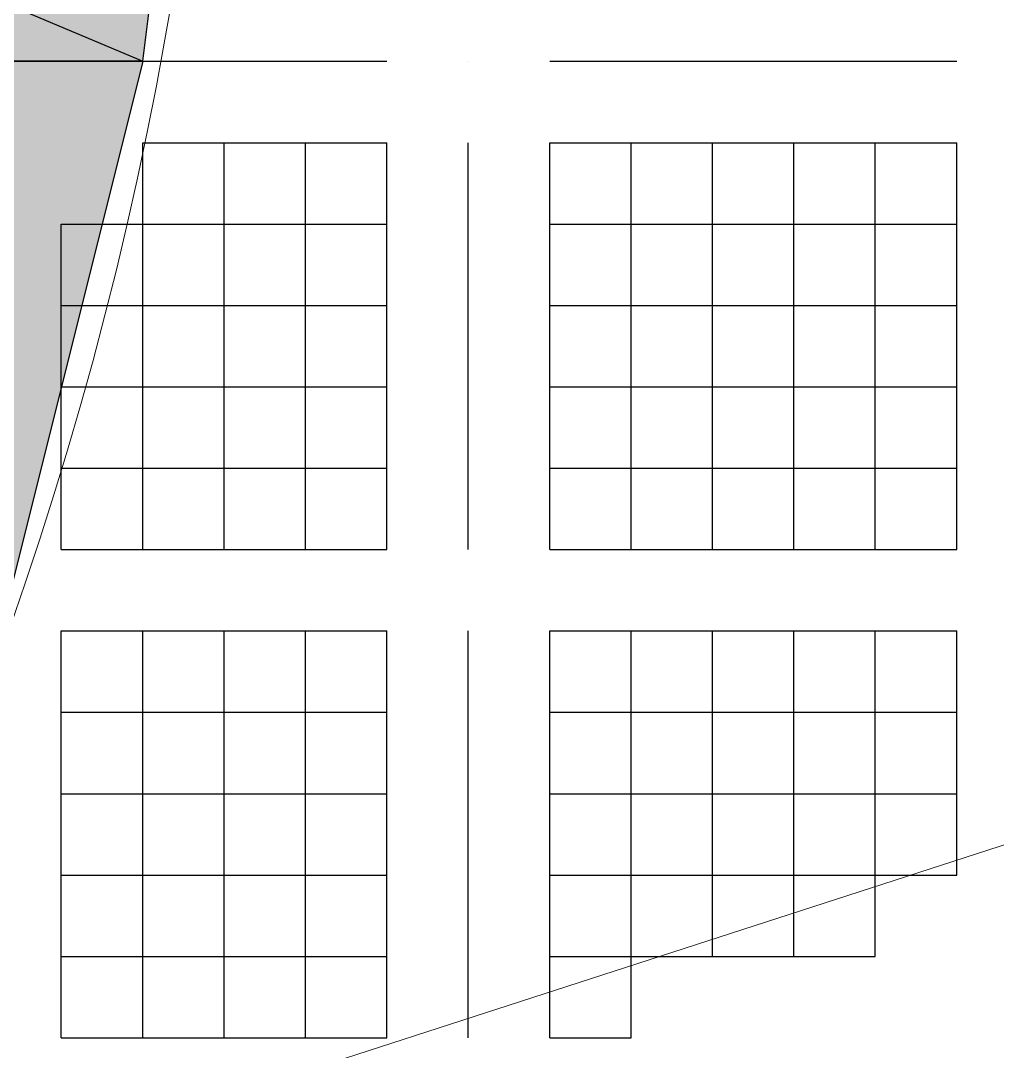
# Model space of a CAD drawing. Header units: millimetres. Extents: x 6 to 745025, y -1528 to 119936.
# Drawn here: x 182.873 to 183.381, y 109.015 to 109.552 of the extents above; entities that cross this region are included whole.
import ezdxf

# ---------------------------------------------------------------- set-up
doc = ezdxf.new("R2010")
doc.units = ezdxf.units.MM
doc.header["$MEASUREMENT"] = 0
doc.layers.get('0').update_dxf_attribs({"linetype": 'CONTINUOUS'})

msp = doc.modelspace()

# ---------------------------------------------------------------- hatches: boundary and pattern name
at = {"true_color": 0x000003}
h = msp.add_hatch(color=0, dxfattribs=at)
h.paths.add_polyline_path([(182.97877, 109.86911), (182.13211, 109.86911), (182.93644, 109.53044)])
h.paths.add_polyline_path([(182.13211, 109.86911), (182.93644, 109.53044), (182.30144, 109.53044)])
msp.add_hatch(color=0, dxfattribs=at).paths.add_polyline_path([(182.30144, 109.53044), (182.93644, 109.53044), (182.85177, 109.19178)])

# ---------------------------------------------------------------- linework, layer by layer
at = {"color": 0, "linetype": 'Continuous', "lineweight": 25, "true_color": 0x000005}
for p, q in [((182.93644, 109.53044), (182.93644, 109.53044)), ((182.93644, 109.53044), (182.93644, 109.53044)), ((182.93644, 109.53044), (182.93644, 109.53044)), ((182.93644, 109.53044), (182.93644, 109.53044)), ((182.93644, 109.53044), (182.93644, 109.53044)), ((182.97877, 109.53044), (182.97877, 109.53044)), ((182.97877, 109.53044), (182.97877, 109.53044)), ((182.97877, 109.53044), (182.97877, 109.53044)), ((182.97877, 109.53044), (182.97877, 109.53044)), ((182.97877, 109.53044), (182.97877, 109.53044)), ((182.97877, 109.53044), (182.97877, 109.53044)), ((182.97877, 109.53044), (182.97877, 109.53044)), ((183.02111, 109.53044), (183.02111, 109.53044)), ((183.02111, 109.53044), (183.02111, 109.53044)), ((183.02111, 109.53044), (183.02111, 109.53044)), ((183.02111, 109.53044), (183.02111, 109.53044)), ((183.02111, 109.53044), (183.02111, 109.53044)), ((183.02111, 109.53044), (183.02111, 109.53044)), ((183.02111, 109.53044), (183.02111, 109.53044)), ((183.06344, 109.53044), (183.06344, 109.53044)), ((183.06344, 109.53044), (183.06344, 109.53044)), ((183.06344, 109.53044), (183.06344, 109.53044)), ((183.06344, 109.53044), (183.06344, 109.53044)), ((183.06344, 109.53044), (183.06344, 109.53044)), ((183.06344, 109.53044), (183.06344, 109.53044)), ((183.06344, 109.53044), (183.06344, 109.53044)), ((183.10577, 109.53044), (183.10577, 109.53044)), ((183.10577, 109.53044), (183.10577, 109.53044)), ((183.10577, 109.53044), (183.10577, 109.53044)), ((183.10577, 109.53044), (183.10577, 109.53044)), ((183.10577, 109.53044), (183.10577, 109.53044)), ((183.10577, 109.53044), (183.10577, 109.53044)), ((183.10577, 109.53044), (183.10577, 109.53044)), ((183.10577, 109.53044), (183.10577, 109.53044)), ((183.10577, 109.53044), (183.10577, 109.53044)), ((183.10577, 109.53044), (183.10577, 109.53044)), ((183.10577, 109.53044), (183.10577, 109.53044)), ((183.10577, 109.53044), (183.10577, 109.53044)), ((183.10577, 109.53044), (183.10577, 109.53044)), ((183.10577, 109.53044), (183.10577, 109.53044)), ((183.14811, 109.53044), (183.14811, 109.53044)), ((183.14811, 109.53044), (183.14811, 109.53044)), ((183.14811, 109.53044), (183.14811, 109.53044)), ((183.14811, 109.53044), (183.14811, 109.53044)), ((183.14811, 109.53044), (183.14811, 109.53044)), ((183.14811, 109.53044), (183.14811, 109.53044)), ((183.14811, 109.53044), (183.14811, 109.53044)), ((183.14811, 109.53044), (183.14811, 109.53044)), ((183.19044, 109.53044), (183.19044, 109.53044)), ((183.19044, 109.53044), (183.19044, 109.53044)), ((183.19044, 109.53044), (183.19044, 109.53044)), ((183.19044, 109.53044), (183.19044, 109.53044)), ((183.19044, 109.53044), (183.19044, 109.53044)), ((183.19044, 109.53044), (183.19044, 109.53044)), ((183.19044, 109.53044), (183.19044, 109.53044)), ((183.23277, 109.53044), (183.23277, 109.53044)), ((183.23277, 109.53044), (183.23277, 109.53044)), ((183.23277, 109.53044), (183.23277, 109.53044)), ((183.23277, 109.53044), (183.23277, 109.53044)), ((183.23277, 109.53044), (183.23277, 109.53044)), ((183.23277, 109.53044), (183.23277, 109.53044)), ((183.23277, 109.53044), (183.23277, 109.53044)), ((183.27511, 109.53044), (183.27511, 109.53044)), ((183.27511, 109.53044), (183.27511, 109.53044)), ((183.27511, 109.53044), (183.27511, 109.53044)), ((183.27511, 109.53044), (183.27511, 109.53044)), ((183.27511, 109.53044), (183.27511, 109.53044)), ((183.27511, 109.53044), (183.27511, 109.53044)), ((183.27511, 109.53044), (183.27511, 109.53044)), ((183.31744, 109.53044), (183.31744, 109.53044)), ((183.31744, 109.53044), (183.31744, 109.53044)), ((183.31744, 109.53044), (183.31744, 109.53044)), ((183.31744, 109.53044), (183.31744, 109.53044)), ((183.31744, 109.53044), (183.31744, 109.53044)), ((183.31744, 109.53044), (183.31744, 109.53044)), ((183.31744, 109.53044), (183.31744, 109.53044)), ((183.35977, 109.53044), (183.35977, 109.53044)), ((183.35977, 109.53044), (183.35977, 109.53044)), ((183.35977, 109.53044), (183.35977, 109.53044)), ((183.35977, 109.53044), (183.35977, 109.53044)), ((183.35977, 109.53044), (183.35977, 109.53044)), ((183.35977, 109.53044), (183.35977, 109.53044)), ((183.35977, 109.53044), (183.35977, 109.53044)), ((183.10577, 109.48811), (183.10577, 109.48811)), ((183.10577, 109.48811), (183.10577, 109.48811)), ((183.10577, 109.48811), (183.10577, 109.48811)), ((183.10577, 109.48811), (183.10577, 109.48811)), ((183.10577, 109.48811), (183.10577, 109.48811)), ((183.10577, 109.48811), (183.10577, 109.48811)), ((183.10577, 109.48811), (183.10577, 109.48811)), ((183.10577, 109.44578), (183.10577, 109.44578)), ((183.10577, 109.44578), (183.10577, 109.44578)), ((183.10577, 109.44578), (183.10577, 109.44578)), ((183.10577, 109.44578), (183.10577, 109.44578)), ((183.10577, 109.44578), (183.10577, 109.44578)), ((183.10577, 109.44578), (183.10577, 109.44578)), ((183.10577, 109.44578), (183.10577, 109.44578)), ((183.10577, 109.40344), (183.10577, 109.40344)), ((183.10577, 109.40344), (183.10577, 109.40344)), ((183.10577, 109.40344), (183.10577, 109.40344)), ((183.10577, 109.40344), (183.10577, 109.40344)), ((183.10577, 109.40344), (183.10577, 109.40344)), ((183.10577, 109.40344), (183.10577, 109.40344)), ((183.10577, 109.40344), (183.10577, 109.40344)), ((183.10577, 109.36111), (183.10577, 109.36111)), ((183.10577, 109.36111), (183.10577, 109.36111)), ((183.10577, 109.36111), (183.10577, 109.36111)), ((183.10577, 109.36111), (183.10577, 109.36111)), ((183.10577, 109.36111), (183.10577, 109.36111)), ((183.10577, 109.36111), (183.10577, 109.36111)), ((183.10577, 109.36111), (183.10577, 109.36111)), ((182.89411, 109.27644), (182.89411, 109.31878)), ((182.89411, 109.27644), (182.89411, 109.31878)), ((183.10577, 109.31878), (183.10577, 109.31878)), ((183.10577, 109.31878), (183.10577, 109.31878)), ((183.10577, 109.31878), (183.10577, 109.31878)), ((183.10577, 109.31878), (183.10577, 109.31878)), ((183.10577, 109.31878), (183.10577, 109.31878)), ((183.10577, 109.31878), (183.10577, 109.31878)), ((183.10577, 109.31878), (183.10577, 109.31878)), ((182.89411, 109.27644), (182.89411, 109.27644)), ((183.10577, 109.27644), (183.10577, 109.27644)), ((183.10577, 109.27644), (183.10577, 109.27644)), ((183.10577, 109.27644), (183.10577, 109.27644)), ((183.10577, 109.27644), (183.10577, 109.27644)), ((183.10577, 109.27644), (183.10577, 109.27644)), ((183.10577, 109.27644), (183.10577, 109.27644)), ((183.10577, 109.27644), (183.10577, 109.27644)), ((183.10577, 109.27644), (183.10577, 109.27644)), ((183.10577, 109.23411), (183.10577, 109.23411)), ((183.10577, 109.23411), (183.10577, 109.23411)), ((183.10577, 109.23411), (183.10577, 109.23411)), ((183.10577, 109.23411), (183.10577, 109.23411)), ((183.10577, 109.23411), (183.10577, 109.23411)), ((183.10577, 109.23411), (183.10577, 109.23411)), ((183.10577, 109.23411), (183.10577, 109.23411)), ((183.10577, 109.19178), (183.10577, 109.19178)), ((183.10577, 109.19178), (183.10577, 109.19178)), ((183.10577, 109.19178), (183.10577, 109.19178)), ((183.10577, 109.19178), (183.10577, 109.19178)), ((183.10577, 109.19178), (183.10577, 109.19178)), ((183.10577, 109.19178), (183.10577, 109.19178)), ((183.10577, 109.19178), (183.10577, 109.19178)), ((183.10577, 109.14944), (183.10577, 109.14944)), ((183.10577, 109.14944), (183.10577, 109.14944)), ((183.10577, 109.14944), (183.10577, 109.14944)), ((183.10577, 109.14944), (183.10577, 109.14944)), ((183.10577, 109.14944), (183.10577, 109.14944)), ((183.10577, 109.14944), (183.10577, 109.14944)), ((183.10577, 109.14944), (183.10577, 109.14944)), ((183.10577, 109.10711), (183.10577, 109.10711)), ((183.10577, 109.10711), (183.10577, 109.10711)), ((183.10577, 109.10711), (183.10577, 109.10711)), ((183.10577, 109.10711), (183.10577, 109.10711)), ((183.10577, 109.10711), (183.10577, 109.10711)), ((183.10577, 109.10711), (183.10577, 109.10711)), ((183.10577, 109.10711), (183.10577, 109.10711)), ((183.10577, 109.06478), (183.10577, 109.06478)), ((183.10577, 109.06478), (183.10577, 109.06478)), ((183.10577, 109.06478), (183.10577, 109.06478)), ((183.10577, 109.06478), (183.10577, 109.06478)), ((183.10577, 109.06478), (183.10577, 109.06478)), ((183.10577, 109.06478), (183.10577, 109.06478)), ((183.10577, 109.06478), (183.10577, 109.06478)), ((183.14811, 109.06478), (183.19044, 109.06478)), ((183.10577, 109.02244), (183.10577, 109.02244)), ((183.10577, 109.02244), (183.10577, 109.02244)), ((183.10577, 109.02244), (183.10577, 109.02244)), ((183.10577, 109.02244), (183.10577, 109.02244)), ((183.10577, 109.02244), (183.10577, 109.02244)), ((183.10577, 109.02244), (183.10577, 109.02244)), ((183.14811, 109.02244), (183.19044, 109.02244)), ((183.14811, 109.02244), (183.14811, 109.02244)), ((183.14811, 109.02244), (183.14811, 109.02244))]:
    msp.add_line(p, q, dxfattribs=at)
at = {"color": 0, "linetype": 'Continuous', "lineweight": 18, "true_color": 0x000003}
msp.add_lwpolyline([(182.68244, 108.89544), (185.68811, 109.86911), (182.68244, 110.84278)], dxfattribs=at)
at = {"color": 0, "linetype": 'Continuous', "lineweight": -2, "true_color": 0x000003}
for points in [[(182.97877, 109.86911), (182.13211, 109.86911), (182.93644, 109.53044)], [(182.13211, 109.86911), (182.93644, 109.53044), (182.30144, 109.53044)], [(182.30144, 109.53044), (182.93644, 109.53044), (182.85177, 109.19178)]]:
    msp.add_lwpolyline(points, close=True, dxfattribs=at)
at = {"color": 0, "linetype": 'Continuous', "lineweight": 25, "true_color": 0x000005}
for points in [[(182.93644, 109.53044), (182.97877, 109.53044), (183.02111, 109.53044), (183.06344, 109.53044)], [(182.93644, 109.53044), (182.97877, 109.53044), (183.02111, 109.53044), (183.06344, 109.53044)], [(182.93644, 109.53044), (182.97877, 109.53044), (183.02111, 109.53044), (183.06344, 109.53044)], [(182.93644, 109.53044), (182.97877, 109.53044), (183.02111, 109.53044), (183.06344, 109.53044)], [(182.93644, 109.53044), (182.97877, 109.53044), (183.02111, 109.53044), (183.06344, 109.53044)], [(182.93644, 109.53044), (182.97877, 109.53044), (183.02111, 109.53044), (183.06344, 109.53044)], [(182.93644, 109.53044), (182.97877, 109.53044), (183.02111, 109.53044), (183.06344, 109.53044)], [(183.14811, 109.53044), (183.19044, 109.53044), (183.23277, 109.53044), (183.27511, 109.53044), (183.31744, 109.53044), (183.35977, 109.53044)], [(183.14811, 109.53044), (183.19044, 109.53044), (183.23277, 109.53044), (183.27511, 109.53044), (183.31744, 109.53044), (183.35977, 109.53044)], [(183.14811, 109.53044), (183.19044, 109.53044), (183.23277, 109.53044), (183.27511, 109.53044), (183.31744, 109.53044), (183.35977, 109.53044)], [(183.14811, 109.53044), (183.19044, 109.53044), (183.23277, 109.53044), (183.27511, 109.53044), (183.31744, 109.53044), (183.35977, 109.53044)], [(183.14811, 109.53044), (183.19044, 109.53044), (183.23277, 109.53044), (183.27511, 109.53044), (183.31744, 109.53044), (183.35977, 109.53044)], [(183.14811, 109.53044), (183.19044, 109.53044), (183.23277, 109.53044), (183.27511, 109.53044), (183.31744, 109.53044), (183.35977, 109.53044)], [(183.14811, 109.53044), (183.19044, 109.53044), (183.23277, 109.53044), (183.27511, 109.53044), (183.31744, 109.53044), (183.35977, 109.53044)], [(182.93644, 109.48811), (182.97877, 109.48811), (183.02111, 109.48811), (183.06344, 109.48811)], [(182.93644, 109.48811), (182.97877, 109.48811), (183.02111, 109.48811), (183.06344, 109.48811)], [(182.93644, 109.48811), (182.97877, 109.48811), (183.02111, 109.48811), (183.06344, 109.48811)], [(182.93644, 109.48811), (182.97877, 109.48811), (183.02111, 109.48811), (183.06344, 109.48811)], [(182.93644, 109.48811), (182.97877, 109.48811), (183.02111, 109.48811), (183.06344, 109.48811)], [(182.93644, 109.48811), (182.97877, 109.48811), (183.02111, 109.48811), (183.06344, 109.48811)], [(182.93644, 109.48811), (182.97877, 109.48811), (183.02111, 109.48811), (183.06344, 109.48811)], [(182.93644, 109.27644), (182.93644, 109.31878), (182.93644, 109.36111), (182.93644, 109.40344), (182.93644, 109.44578), (182.93644, 109.48811)], [(182.93644, 109.27644), (182.93644, 109.31878), (182.93644, 109.36111), (182.93644, 109.40344), (182.93644, 109.44578), (182.93644, 109.48811)], [(182.93644, 109.27644), (182.93644, 109.31878), (182.93644, 109.36111), (182.93644, 109.40344), (182.93644, 109.44578), (182.93644, 109.48811)], [(182.93644, 109.27644), (182.93644, 109.31878), (182.93644, 109.36111), (182.93644, 109.40344), (182.93644, 109.44578), (182.93644, 109.48811)], [(182.93644, 109.27644), (182.93644, 109.31878), (182.93644, 109.36111), (182.93644, 109.40344), (182.93644, 109.44578), (182.93644, 109.48811)], [(182.93644, 109.27644), (182.93644, 109.31878), (182.93644, 109.36111), (182.93644, 109.40344), (182.93644, 109.44578), (182.93644, 109.48811)], [(182.93644, 109.27644), (182.93644, 109.31878), (182.93644, 109.36111), (182.93644, 109.40344), (182.93644, 109.44578), (182.93644, 109.48811)], [(182.97877, 109.27644), (182.97877, 109.31878), (182.97877, 109.36111), (182.97877, 109.40344), (182.97877, 109.44578), (182.97877, 109.48811)], [(182.97877, 109.27644), (182.97877, 109.31878), (182.97877, 109.36111), (182.97877, 109.40344), (182.97877, 109.44578), (182.97877, 109.48811)], [(182.97877, 109.27644), (182.97877, 109.31878), (182.97877, 109.36111), (182.97877, 109.40344), (182.97877, 109.44578), (182.97877, 109.48811)], [(182.97877, 109.27644), (182.97877, 109.31878), (182.97877, 109.36111), (182.97877, 109.40344), (182.97877, 109.44578), (182.97877, 109.48811)], [(182.97877, 109.27644), (182.97877, 109.31878), (182.97877, 109.36111), (182.97877, 109.40344), (182.97877, 109.44578), (182.97877, 109.48811)], [(182.97877, 109.27644), (182.97877, 109.31878), (182.97877, 109.36111), (182.97877, 109.40344), (182.97877, 109.44578), (182.97877, 109.48811)], [(182.97877, 109.27644), (182.97877, 109.31878), (182.97877, 109.36111), (182.97877, 109.40344), (182.97877, 109.44578), (182.97877, 109.48811)], [(183.02111, 109.27644), (183.02111, 109.31878), (183.02111, 109.36111), (183.02111, 109.40344), (183.02111, 109.44578), (183.02111, 109.48811)], [(183.02111, 109.27644), (183.02111, 109.31878), (183.02111, 109.36111), (183.02111, 109.40344), (183.02111, 109.44578), (183.02111, 109.48811)], [(183.02111, 109.27644), (183.02111, 109.31878), (183.02111, 109.36111), (183.02111, 109.40344), (183.02111, 109.44578), (183.02111, 109.48811)], [(183.02111, 109.27644), (183.02111, 109.31878), (183.02111, 109.36111), (183.02111, 109.40344), (183.02111, 109.44578), (183.02111, 109.48811)], [(183.02111, 109.27644), (183.02111, 109.31878), (183.02111, 109.36111), (183.02111, 109.40344), (183.02111, 109.44578), (183.02111, 109.48811)], [(183.02111, 109.27644), (183.02111, 109.31878), (183.02111, 109.36111), (183.02111, 109.40344), (183.02111, 109.44578), (183.02111, 109.48811)], [(183.02111, 109.27644), (183.02111, 109.31878), (183.02111, 109.36111), (183.02111, 109.40344), (183.02111, 109.44578), (183.02111, 109.48811)], [(183.06344, 109.27644), (183.06344, 109.31878), (183.06344, 109.36111), (183.06344, 109.40344), (183.06344, 109.44578), (183.06344, 109.48811)], [(183.06344, 109.27644), (183.06344, 109.31878), (183.06344, 109.36111), (183.06344, 109.40344), (183.06344, 109.44578), (183.06344, 109.48811)], [(183.06344, 109.27644), (183.06344, 109.31878), (183.06344, 109.36111), (183.06344, 109.40344), (183.06344, 109.44578), (183.06344, 109.48811)], [(183.06344, 109.27644), (183.06344, 109.31878), (183.06344, 109.36111), (183.06344, 109.40344), (183.06344, 109.44578), (183.06344, 109.48811)], [(183.06344, 109.27644), (183.06344, 109.31878), (183.06344, 109.36111), (183.06344, 109.40344), (183.06344, 109.44578), (183.06344, 109.48811)], [(183.06344, 109.27644), (183.06344, 109.31878), (183.06344, 109.36111), (183.06344, 109.40344), (183.06344, 109.44578), (183.06344, 109.48811)], [(183.06344, 109.27644), (183.06344, 109.31878), (183.06344, 109.36111), (183.06344, 109.40344), (183.06344, 109.44578), (183.06344, 109.48811)], [(183.10577, 109.27644), (183.10577, 109.31878), (183.10577, 109.36111), (183.10577, 109.40344), (183.10577, 109.44578), (183.10577, 109.48811)], [(183.10577, 109.27644), (183.10577, 109.31878), (183.10577, 109.36111), (183.10577, 109.40344), (183.10577, 109.44578), (183.10577, 109.48811)], [(183.10577, 109.27644), (183.10577, 109.31878), (183.10577, 109.36111), (183.10577, 109.40344), (183.10577, 109.44578), (183.10577, 109.48811)], [(183.10577, 109.27644), (183.10577, 109.31878), (183.10577, 109.36111), (183.10577, 109.40344), (183.10577, 109.44578), (183.10577, 109.48811)], [(183.10577, 109.27644), (183.10577, 109.31878), (183.10577, 109.36111), (183.10577, 109.40344), (183.10577, 109.44578), (183.10577, 109.48811)], [(183.10577, 109.27644), (183.10577, 109.31878), (183.10577, 109.36111), (183.10577, 109.40344), (183.10577, 109.44578), (183.10577, 109.48811)], [(183.10577, 109.27644), (183.10577, 109.31878), (183.10577, 109.36111), (183.10577, 109.40344), (183.10577, 109.44578), (183.10577, 109.48811)], [(183.14811, 109.48811), (183.19044, 109.48811), (183.23277, 109.48811), (183.27511, 109.48811), (183.31744, 109.48811), (183.35977, 109.48811)], [(183.14811, 109.48811), (183.19044, 109.48811), (183.23277, 109.48811), (183.27511, 109.48811), (183.31744, 109.48811), (183.35977, 109.48811)], [(183.14811, 109.48811), (183.19044, 109.48811), (183.23277, 109.48811), (183.27511, 109.48811), (183.31744, 109.48811), (183.35977, 109.48811)], [(183.14811, 109.48811), (183.19044, 109.48811), (183.23277, 109.48811), (183.27511, 109.48811), (183.31744, 109.48811), (183.35977, 109.48811)], [(183.14811, 109.48811), (183.19044, 109.48811), (183.23277, 109.48811), (183.27511, 109.48811), (183.31744, 109.48811), (183.35977, 109.48811)], [(183.14811, 109.48811), (183.19044, 109.48811), (183.23277, 109.48811), (183.27511, 109.48811), (183.31744, 109.48811), (183.35977, 109.48811)], [(183.14811, 109.48811), (183.19044, 109.48811), (183.23277, 109.48811), (183.27511, 109.48811), (183.31744, 109.48811), (183.35977, 109.48811)], [(183.14811, 109.27644), (183.14811, 109.31878), (183.14811, 109.36111), (183.14811, 109.40344), (183.14811, 109.44578), (183.14811, 109.48811)], [(183.14811, 109.27644), (183.14811, 109.31878), (183.14811, 109.36111), (183.14811, 109.40344), (183.14811, 109.44578), (183.14811, 109.48811)], [(183.14811, 109.27644), (183.14811, 109.31878), (183.14811, 109.36111), (183.14811, 109.40344), (183.14811, 109.44578), (183.14811, 109.48811)], [(183.14811, 109.27644), (183.14811, 109.31878), (183.14811, 109.36111), (183.14811, 109.40344), (183.14811, 109.44578), (183.14811, 109.48811)], [(183.14811, 109.27644), (183.14811, 109.31878), (183.14811, 109.36111), (183.14811, 109.40344), (183.14811, 109.44578), (183.14811, 109.48811)], [(183.14811, 109.27644), (183.14811, 109.31878), (183.14811, 109.36111), (183.14811, 109.40344), (183.14811, 109.44578), (183.14811, 109.48811)], [(183.14811, 109.27644), (183.14811, 109.31878), (183.14811, 109.36111), (183.14811, 109.40344), (183.14811, 109.44578), (183.14811, 109.48811)], [(183.14811, 109.27644), (183.14811, 109.31878), (183.14811, 109.36111), (183.14811, 109.40344), (183.14811, 109.44578), (183.14811, 109.48811)], [(183.19044, 109.27644), (183.19044, 109.31878), (183.19044, 109.36111), (183.19044, 109.40344), (183.19044, 109.44578), (183.19044, 109.48811)], [(183.19044, 109.27644), (183.19044, 109.31878), (183.19044, 109.36111), (183.19044, 109.40344), (183.19044, 109.44578), (183.19044, 109.48811)], [(183.19044, 109.27644), (183.19044, 109.31878), (183.19044, 109.36111), (183.19044, 109.40344), (183.19044, 109.44578), (183.19044, 109.48811)], [(183.19044, 109.27644), (183.19044, 109.31878), (183.19044, 109.36111), (183.19044, 109.40344), (183.19044, 109.44578), (183.19044, 109.48811)], [(183.19044, 109.27644), (183.19044, 109.31878), (183.19044, 109.36111), (183.19044, 109.40344), (183.19044, 109.44578), (183.19044, 109.48811)], [(183.19044, 109.27644), (183.19044, 109.31878), (183.19044, 109.36111), (183.19044, 109.40344), (183.19044, 109.44578), (183.19044, 109.48811)], [(183.19044, 109.27644), (183.19044, 109.31878), (183.19044, 109.36111), (183.19044, 109.40344), (183.19044, 109.44578), (183.19044, 109.48811)], [(183.23277, 109.27644), (183.23277, 109.31878), (183.23277, 109.36111), (183.23277, 109.40344), (183.23277, 109.44578), (183.23277, 109.48811)], [(183.23277, 109.27644), (183.23277, 109.31878), (183.23277, 109.36111), (183.23277, 109.40344), (183.23277, 109.44578), (183.23277, 109.48811)], [(183.23277, 109.27644), (183.23277, 109.31878), (183.23277, 109.36111), (183.23277, 109.40344), (183.23277, 109.44578), (183.23277, 109.48811)], [(183.23277, 109.27644), (183.23277, 109.31878), (183.23277, 109.36111), (183.23277, 109.40344), (183.23277, 109.44578), (183.23277, 109.48811)], [(183.23277, 109.27644), (183.23277, 109.31878), (183.23277, 109.36111), (183.23277, 109.40344), (183.23277, 109.44578), (183.23277, 109.48811)], [(183.23277, 109.27644), (183.23277, 109.31878), (183.23277, 109.36111), (183.23277, 109.40344), (183.23277, 109.44578), (183.23277, 109.48811)], [(183.23277, 109.27644), (183.23277, 109.31878), (183.23277, 109.36111), (183.23277, 109.40344), (183.23277, 109.44578), (183.23277, 109.48811)], [(183.27511, 109.27644), (183.27511, 109.31878), (183.27511, 109.36111), (183.27511, 109.40344), (183.27511, 109.44578), (183.27511, 109.48811)], [(183.27511, 109.27644), (183.27511, 109.31878), (183.27511, 109.36111), (183.27511, 109.40344), (183.27511, 109.44578), (183.27511, 109.48811)], [(183.27511, 109.27644), (183.27511, 109.31878), (183.27511, 109.36111), (183.27511, 109.40344), (183.27511, 109.44578), (183.27511, 109.48811)], [(183.27511, 109.27644), (183.27511, 109.31878), (183.27511, 109.36111), (183.27511, 109.40344), (183.27511, 109.44578), (183.27511, 109.48811)], [(183.27511, 109.27644), (183.27511, 109.31878), (183.27511, 109.36111), (183.27511, 109.40344), (183.27511, 109.44578), (183.27511, 109.48811)], [(183.27511, 109.27644), (183.27511, 109.31878), (183.27511, 109.36111), (183.27511, 109.40344), (183.27511, 109.44578), (183.27511, 109.48811)], [(183.27511, 109.27644), (183.27511, 109.31878), (183.27511, 109.36111), (183.27511, 109.40344), (183.27511, 109.44578), (183.27511, 109.48811)], [(183.31744, 109.27644), (183.31744, 109.31878), (183.31744, 109.36111), (183.31744, 109.40344), (183.31744, 109.44578), (183.31744, 109.48811)], [(183.31744, 109.27644), (183.31744, 109.31878), (183.31744, 109.36111), (183.31744, 109.40344), (183.31744, 109.44578), (183.31744, 109.48811)], [(183.31744, 109.27644), (183.31744, 109.31878), (183.31744, 109.36111), (183.31744, 109.40344), (183.31744, 109.44578), (183.31744, 109.48811)], [(183.31744, 109.27644), (183.31744, 109.31878), (183.31744, 109.36111), (183.31744, 109.40344), (183.31744, 109.44578), (183.31744, 109.48811)], [(183.31744, 109.27644), (183.31744, 109.31878), (183.31744, 109.36111), (183.31744, 109.40344), (183.31744, 109.44578), (183.31744, 109.48811)], [(183.31744, 109.27644), (183.31744, 109.31878), (183.31744, 109.36111), (183.31744, 109.40344), (183.31744, 109.44578), (183.31744, 109.48811)], [(183.31744, 109.27644), (183.31744, 109.31878), (183.31744, 109.36111), (183.31744, 109.40344), (183.31744, 109.44578), (183.31744, 109.48811)], [(183.35977, 109.27644), (183.35977, 109.31878), (183.35977, 109.36111), (183.35977, 109.40344), (183.35977, 109.44578), (183.35977, 109.48811)], [(183.35977, 109.27644), (183.35977, 109.31878), (183.35977, 109.36111), (183.35977, 109.40344), (183.35977, 109.44578), (183.35977, 109.48811)], [(183.35977, 109.27644), (183.35977, 109.31878), (183.35977, 109.36111), (183.35977, 109.40344), (183.35977, 109.44578), (183.35977, 109.48811)], [(183.35977, 109.27644), (183.35977, 109.31878), (183.35977, 109.36111), (183.35977, 109.40344), (183.35977, 109.44578), (183.35977, 109.48811)], [(183.35977, 109.27644), (183.35977, 109.31878), (183.35977, 109.36111), (183.35977, 109.40344), (183.35977, 109.44578), (183.35977, 109.48811)], [(183.35977, 109.27644), (183.35977, 109.31878), (183.35977, 109.36111), (183.35977, 109.40344), (183.35977, 109.44578), (183.35977, 109.48811)], [(183.35977, 109.27644), (183.35977, 109.31878), (183.35977, 109.36111), (183.35977, 109.40344), (183.35977, 109.44578), (183.35977, 109.48811)], [(182.89411, 109.44578), (182.93644, 109.44578), (182.97877, 109.44578), (183.02111, 109.44578), (183.06344, 109.44578)], [(182.89411, 109.44578), (182.93644, 109.44578), (182.97877, 109.44578), (183.02111, 109.44578), (183.06344, 109.44578)], [(182.89411, 109.44578), (182.93644, 109.44578), (182.97877, 109.44578), (183.02111, 109.44578), (183.06344, 109.44578)], [(182.89411, 109.44578), (182.93644, 109.44578), (182.97877, 109.44578), (183.02111, 109.44578), (183.06344, 109.44578)], [(182.89411, 109.27644), (182.89411, 109.31878), (182.89411, 109.36111), (182.89411, 109.40344), (182.89411, 109.44578)], [(182.93644, 109.44578), (182.97877, 109.44578), (183.02111, 109.44578), (183.06344, 109.44578)], [(182.93644, 109.44578), (182.97877, 109.44578), (183.02111, 109.44578), (183.06344, 109.44578)], [(182.93644, 109.44578), (182.97877, 109.44578), (183.02111, 109.44578), (183.06344, 109.44578)], [(183.14811, 109.44578), (183.19044, 109.44578), (183.23277, 109.44578), (183.27511, 109.44578), (183.31744, 109.44578), (183.35977, 109.44578)], [(183.14811, 109.44578), (183.19044, 109.44578), (183.23277, 109.44578), (183.27511, 109.44578), (183.31744, 109.44578), (183.35977, 109.44578)], [(183.14811, 109.44578), (183.19044, 109.44578), (183.23277, 109.44578), (183.27511, 109.44578), (183.31744, 109.44578), (183.35977, 109.44578)], [(183.14811, 109.44578), (183.19044, 109.44578), (183.23277, 109.44578), (183.27511, 109.44578), (183.31744, 109.44578), (183.35977, 109.44578)], [(183.14811, 109.44578), (183.19044, 109.44578), (183.23277, 109.44578), (183.27511, 109.44578), (183.31744, 109.44578), (183.35977, 109.44578)], [(183.14811, 109.44578), (183.19044, 109.44578), (183.23277, 109.44578), (183.27511, 109.44578), (183.31744, 109.44578), (183.35977, 109.44578)], [(183.14811, 109.44578), (183.19044, 109.44578), (183.23277, 109.44578), (183.27511, 109.44578), (183.31744, 109.44578), (183.35977, 109.44578)], [(182.89411, 109.40344), (182.93644, 109.40344), (182.97877, 109.40344), (183.02111, 109.40344), (183.06344, 109.40344)], [(182.89411, 109.40344), (182.93644, 109.40344), (182.97877, 109.40344), (183.02111, 109.40344), (183.06344, 109.40344)], [(182.89411, 109.40344), (182.93644, 109.40344), (182.97877, 109.40344), (183.02111, 109.40344), (183.06344, 109.40344)], [(182.89411, 109.40344), (182.93644, 109.40344), (182.97877, 109.40344), (183.02111, 109.40344), (183.06344, 109.40344)], [(182.89411, 109.40344), (182.93644, 109.40344), (182.97877, 109.40344), (183.02111, 109.40344), (183.06344, 109.40344)], [(182.89411, 109.40344), (182.93644, 109.40344), (182.97877, 109.40344), (183.02111, 109.40344), (183.06344, 109.40344)], [(182.89411, 109.40344), (182.93644, 109.40344), (182.97877, 109.40344), (183.02111, 109.40344), (183.06344, 109.40344)], [(182.89411, 109.27644), (182.89411, 109.31878), (182.89411, 109.36111), (182.89411, 109.40344)], [(182.89411, 109.27644), (182.89411, 109.31878), (182.89411, 109.36111), (182.89411, 109.40344)], [(183.14811, 109.40344), (183.19044, 109.40344), (183.23277, 109.40344), (183.27511, 109.40344), (183.31744, 109.40344), (183.35977, 109.40344)], [(183.14811, 109.40344), (183.19044, 109.40344), (183.23277, 109.40344), (183.27511, 109.40344), (183.31744, 109.40344), (183.35977, 109.40344)], [(183.14811, 109.40344), (183.19044, 109.40344), (183.23277, 109.40344), (183.27511, 109.40344), (183.31744, 109.40344), (183.35977, 109.40344)], [(183.14811, 109.40344), (183.19044, 109.40344), (183.23277, 109.40344), (183.27511, 109.40344), (183.31744, 109.40344), (183.35977, 109.40344)], [(183.14811, 109.40344), (183.19044, 109.40344), (183.23277, 109.40344), (183.27511, 109.40344), (183.31744, 109.40344), (183.35977, 109.40344)], [(183.14811, 109.40344), (183.19044, 109.40344), (183.23277, 109.40344), (183.27511, 109.40344), (183.31744, 109.40344), (183.35977, 109.40344)], [(183.14811, 109.40344), (183.19044, 109.40344), (183.23277, 109.40344), (183.27511, 109.40344), (183.31744, 109.40344), (183.35977, 109.40344)], [(182.89411, 109.36111), (182.93644, 109.36111), (182.97877, 109.36111), (183.02111, 109.36111), (183.06344, 109.36111)], [(182.89411, 109.36111), (182.93644, 109.36111), (182.97877, 109.36111), (183.02111, 109.36111), (183.06344, 109.36111)], [(182.89411, 109.36111), (182.93644, 109.36111), (182.97877, 109.36111), (183.02111, 109.36111), (183.06344, 109.36111)], [(182.89411, 109.36111), (182.93644, 109.36111), (182.97877, 109.36111), (183.02111, 109.36111), (183.06344, 109.36111)], [(182.89411, 109.36111), (182.93644, 109.36111), (182.97877, 109.36111), (183.02111, 109.36111), (183.06344, 109.36111)], [(182.89411, 109.36111), (182.93644, 109.36111), (182.97877, 109.36111), (183.02111, 109.36111), (183.06344, 109.36111)], [(182.89411, 109.36111), (182.93644, 109.36111), (182.97877, 109.36111), (183.02111, 109.36111), (183.06344, 109.36111)], [(182.89411, 109.27644), (182.89411, 109.31878), (182.89411, 109.36111)], [(182.89411, 109.27644), (182.89411, 109.31878), (182.89411, 109.36111)], [(183.14811, 109.36111), (183.19044, 109.36111), (183.23277, 109.36111), (183.27511, 109.36111), (183.31744, 109.36111), (183.35977, 109.36111)], [(183.14811, 109.36111), (183.19044, 109.36111), (183.23277, 109.36111), (183.27511, 109.36111), (183.31744, 109.36111), (183.35977, 109.36111)], [(183.14811, 109.36111), (183.19044, 109.36111), (183.23277, 109.36111), (183.27511, 109.36111), (183.31744, 109.36111), (183.35977, 109.36111)], [(183.14811, 109.36111), (183.19044, 109.36111), (183.23277, 109.36111), (183.27511, 109.36111), (183.31744, 109.36111), (183.35977, 109.36111)], [(183.14811, 109.36111), (183.19044, 109.36111), (183.23277, 109.36111), (183.27511, 109.36111), (183.31744, 109.36111), (183.35977, 109.36111)], [(183.14811, 109.36111), (183.19044, 109.36111), (183.23277, 109.36111), (183.27511, 109.36111), (183.31744, 109.36111), (183.35977, 109.36111)], [(183.14811, 109.36111), (183.19044, 109.36111), (183.23277, 109.36111), (183.27511, 109.36111), (183.31744, 109.36111), (183.35977, 109.36111)], [(182.89411, 109.31878), (182.93644, 109.31878), (182.97877, 109.31878), (183.02111, 109.31878), (183.06344, 109.31878)], [(182.89411, 109.31878), (182.93644, 109.31878), (182.97877, 109.31878), (183.02111, 109.31878), (183.06344, 109.31878)], [(182.89411, 109.31878), (182.93644, 109.31878), (182.97877, 109.31878), (183.02111, 109.31878), (183.06344, 109.31878)], [(182.89411, 109.31878), (182.93644, 109.31878), (182.97877, 109.31878), (183.02111, 109.31878), (183.06344, 109.31878)], [(182.89411, 109.31878), (182.93644, 109.31878), (182.97877, 109.31878), (183.02111, 109.31878), (183.06344, 109.31878)], [(182.89411, 109.31878), (182.93644, 109.31878), (182.97877, 109.31878), (183.02111, 109.31878), (183.06344, 109.31878)], [(182.89411, 109.31878), (182.93644, 109.31878), (182.97877, 109.31878), (183.02111, 109.31878), (183.06344, 109.31878)], [(183.14811, 109.31878), (183.19044, 109.31878), (183.23277, 109.31878), (183.27511, 109.31878), (183.31744, 109.31878), (183.35977, 109.31878)], [(183.14811, 109.31878), (183.19044, 109.31878), (183.23277, 109.31878), (183.27511, 109.31878), (183.31744, 109.31878), (183.35977, 109.31878)], [(183.14811, 109.31878), (183.19044, 109.31878), (183.23277, 109.31878), (183.27511, 109.31878), (183.31744, 109.31878), (183.35977, 109.31878)], [(183.14811, 109.31878), (183.19044, 109.31878), (183.23277, 109.31878), (183.27511, 109.31878), (183.31744, 109.31878), (183.35977, 109.31878)], [(183.14811, 109.31878), (183.19044, 109.31878), (183.23277, 109.31878), (183.27511, 109.31878), (183.31744, 109.31878), (183.35977, 109.31878)], [(183.14811, 109.31878), (183.19044, 109.31878), (183.23277, 109.31878), (183.27511, 109.31878), (183.31744, 109.31878), (183.35977, 109.31878)], [(183.14811, 109.31878), (183.19044, 109.31878), (183.23277, 109.31878), (183.27511, 109.31878), (183.31744, 109.31878), (183.35977, 109.31878)], [(182.89411, 109.27644), (182.93644, 109.27644), (182.97877, 109.27644), (183.02111, 109.27644), (183.06344, 109.27644)], [(182.89411, 109.27644), (182.93644, 109.27644), (182.97877, 109.27644), (183.02111, 109.27644), (183.06344, 109.27644)], [(182.89411, 109.27644), (182.93644, 109.27644), (182.97877, 109.27644), (183.02111, 109.27644), (183.06344, 109.27644)], [(182.89411, 109.27644), (182.93644, 109.27644), (182.97877, 109.27644), (183.02111, 109.27644), (183.06344, 109.27644)], [(182.89411, 109.27644), (182.93644, 109.27644), (182.97877, 109.27644), (183.02111, 109.27644), (183.06344, 109.27644)], [(182.89411, 109.27644), (182.93644, 109.27644), (182.97877, 109.27644), (183.02111, 109.27644), (183.06344, 109.27644)], [(182.89411, 109.27644), (182.93644, 109.27644), (182.97877, 109.27644), (183.02111, 109.27644), (183.06344, 109.27644)], [(182.89411, 109.27644), (182.93644, 109.27644), (182.97877, 109.27644), (183.02111, 109.27644), (183.06344, 109.27644)], [(183.14811, 109.27644), (183.19044, 109.27644), (183.23277, 109.27644), (183.27511, 109.27644), (183.31744, 109.27644), (183.35977, 109.27644)], [(183.14811, 109.27644), (183.19044, 109.27644), (183.23277, 109.27644), (183.27511, 109.27644), (183.31744, 109.27644), (183.35977, 109.27644)], [(183.14811, 109.27644), (183.19044, 109.27644), (183.23277, 109.27644), (183.27511, 109.27644), (183.31744, 109.27644), (183.35977, 109.27644)], [(183.14811, 109.27644), (183.19044, 109.27644), (183.23277, 109.27644), (183.27511, 109.27644), (183.31744, 109.27644), (183.35977, 109.27644)], [(183.14811, 109.27644), (183.19044, 109.27644), (183.23277, 109.27644), (183.27511, 109.27644), (183.31744, 109.27644), (183.35977, 109.27644)], [(183.14811, 109.27644), (183.19044, 109.27644), (183.23277, 109.27644), (183.27511, 109.27644), (183.31744, 109.27644), (183.35977, 109.27644)], [(183.14811, 109.27644), (183.19044, 109.27644), (183.23277, 109.27644), (183.27511, 109.27644), (183.31744, 109.27644), (183.35977, 109.27644)], [(183.14811, 109.27644), (183.19044, 109.27644), (183.23277, 109.27644), (183.27511, 109.27644), (183.31744, 109.27644), (183.35977, 109.27644)], [(182.89411, 109.23411), (182.93644, 109.23411), (182.97877, 109.23411), (183.02111, 109.23411), (183.06344, 109.23411)], [(182.89411, 109.23411), (182.93644, 109.23411), (182.97877, 109.23411), (183.02111, 109.23411), (183.06344, 109.23411)], [(182.89411, 109.23411), (182.93644, 109.23411), (182.97877, 109.23411), (183.02111, 109.23411), (183.06344, 109.23411)], [(182.89411, 109.23411), (182.93644, 109.23411), (182.97877, 109.23411), (183.02111, 109.23411), (183.06344, 109.23411)], [(182.89411, 109.23411), (182.93644, 109.23411), (182.97877, 109.23411), (183.02111, 109.23411), (183.06344, 109.23411)], [(182.89411, 109.23411), (182.93644, 109.23411), (182.97877, 109.23411), (183.02111, 109.23411), (183.06344, 109.23411)], [(182.89411, 109.23411), (182.93644, 109.23411), (182.97877, 109.23411), (183.02111, 109.23411), (183.06344, 109.23411)], [(182.89411, 109.02244), (182.89411, 109.06478), (182.89411, 109.10711), (182.89411, 109.14944), (182.89411, 109.19178), (182.89411, 109.23411)], [(182.89411, 109.02244), (182.89411, 109.06478), (182.89411, 109.10711), (182.89411, 109.14944), (182.89411, 109.19178), (182.89411, 109.23411)], [(182.89411, 109.02244), (182.89411, 109.06478), (182.89411, 109.10711), (182.89411, 109.14944), (182.89411, 109.19178), (182.89411, 109.23411)], [(182.89411, 109.02244), (182.89411, 109.06478), (182.89411, 109.10711), (182.89411, 109.14944), (182.89411, 109.19178), (182.89411, 109.23411)], [(182.89411, 109.02244), (182.89411, 109.06478), (182.89411, 109.10711), (182.89411, 109.14944), (182.89411, 109.19178), (182.89411, 109.23411)], [(182.89411, 109.02244), (182.89411, 109.06478), (182.89411, 109.10711), (182.89411, 109.14944), (182.89411, 109.19178), (182.89411, 109.23411)], [(182.89411, 109.02244), (182.89411, 109.06478), (182.89411, 109.10711), (182.89411, 109.14944), (182.89411, 109.19178), (182.89411, 109.23411)], [(182.89411, 109.02244), (182.89411, 109.06478), (182.89411, 109.10711), (182.89411, 109.14944), (182.89411, 109.19178), (182.89411, 109.23411)], [(182.93644, 109.02244), (182.93644, 109.06478), (182.93644, 109.10711), (182.93644, 109.14944), (182.93644, 109.19178), (182.93644, 109.23411)], [(182.93644, 109.02244), (182.93644, 109.06478), (182.93644, 109.10711), (182.93644, 109.14944), (182.93644, 109.19178), (182.93644, 109.23411)], [(182.93644, 109.02244), (182.93644, 109.06478), (182.93644, 109.10711), (182.93644, 109.14944), (182.93644, 109.19178), (182.93644, 109.23411)], [(182.93644, 109.02244), (182.93644, 109.06478), (182.93644, 109.10711), (182.93644, 109.14944), (182.93644, 109.19178), (182.93644, 109.23411)], [(182.93644, 109.02244), (182.93644, 109.06478), (182.93644, 109.10711), (182.93644, 109.14944), (182.93644, 109.19178), (182.93644, 109.23411)], [(182.93644, 109.02244), (182.93644, 109.06478), (182.93644, 109.10711), (182.93644, 109.14944), (182.93644, 109.19178), (182.93644, 109.23411)], [(182.93644, 109.02244), (182.93644, 109.06478), (182.93644, 109.10711), (182.93644, 109.14944), (182.93644, 109.19178), (182.93644, 109.23411)], [(182.97877, 109.02244), (182.97877, 109.06478), (182.97877, 109.10711), (182.97877, 109.14944), (182.97877, 109.19178), (182.97877, 109.23411)], [(182.97877, 109.02244), (182.97877, 109.06478), (182.97877, 109.10711), (182.97877, 109.14944), (182.97877, 109.19178), (182.97877, 109.23411)], [(182.97877, 109.02244), (182.97877, 109.06478), (182.97877, 109.10711), (182.97877, 109.14944), (182.97877, 109.19178), (182.97877, 109.23411)], [(182.97877, 109.02244), (182.97877, 109.06478), (182.97877, 109.10711), (182.97877, 109.14944), (182.97877, 109.19178), (182.97877, 109.23411)], [(182.97877, 109.02244), (182.97877, 109.06478), (182.97877, 109.10711), (182.97877, 109.14944), (182.97877, 109.19178), (182.97877, 109.23411)], [(182.97877, 109.02244), (182.97877, 109.06478), (182.97877, 109.10711), (182.97877, 109.14944), (182.97877, 109.19178), (182.97877, 109.23411)], [(182.97877, 109.02244), (182.97877, 109.06478), (182.97877, 109.10711), (182.97877, 109.14944), (182.97877, 109.19178), (182.97877, 109.23411)], [(183.02111, 109.02244), (183.02111, 109.06478), (183.02111, 109.10711), (183.02111, 109.14944), (183.02111, 109.19178), (183.02111, 109.23411)], [(183.02111, 109.02244), (183.02111, 109.06478), (183.02111, 109.10711), (183.02111, 109.14944), (183.02111, 109.19178), (183.02111, 109.23411)], [(183.02111, 109.02244), (183.02111, 109.06478), (183.02111, 109.10711), (183.02111, 109.14944), (183.02111, 109.19178), (183.02111, 109.23411)], [(183.02111, 109.02244), (183.02111, 109.06478), (183.02111, 109.10711), (183.02111, 109.14944), (183.02111, 109.19178), (183.02111, 109.23411)], [(183.02111, 109.02244), (183.02111, 109.06478), (183.02111, 109.10711), (183.02111, 109.14944), (183.02111, 109.19178), (183.02111, 109.23411)], [(183.02111, 109.02244), (183.02111, 109.06478), (183.02111, 109.10711), (183.02111, 109.14944), (183.02111, 109.19178), (183.02111, 109.23411)], [(183.02111, 109.02244), (183.02111, 109.06478), (183.02111, 109.10711), (183.02111, 109.14944), (183.02111, 109.19178), (183.02111, 109.23411)], [(183.06344, 109.02244), (183.06344, 109.06478), (183.06344, 109.10711), (183.06344, 109.14944), (183.06344, 109.19178), (183.06344, 109.23411)], [(183.06344, 109.02244), (183.06344, 109.06478), (183.06344, 109.10711), (183.06344, 109.14944), (183.06344, 109.19178), (183.06344, 109.23411)], [(183.06344, 109.02244), (183.06344, 109.06478), (183.06344, 109.10711), (183.06344, 109.14944), (183.06344, 109.19178), (183.06344, 109.23411)], [(183.06344, 109.02244), (183.06344, 109.06478), (183.06344, 109.10711), (183.06344, 109.14944), (183.06344, 109.19178), (183.06344, 109.23411)], [(183.06344, 109.02244), (183.06344, 109.06478), (183.06344, 109.10711), (183.06344, 109.14944), (183.06344, 109.19178), (183.06344, 109.23411)], [(183.06344, 109.02244), (183.06344, 109.06478), (183.06344, 109.10711), (183.06344, 109.14944), (183.06344, 109.19178), (183.06344, 109.23411)], [(183.06344, 109.02244), (183.06344, 109.06478), (183.06344, 109.10711), (183.06344, 109.14944), (183.06344, 109.19178), (183.06344, 109.23411)], [(183.10577, 109.02244), (183.10577, 109.06478), (183.10577, 109.10711), (183.10577, 109.14944), (183.10577, 109.19178), (183.10577, 109.23411)], [(183.10577, 109.02244), (183.10577, 109.06478), (183.10577, 109.10711), (183.10577, 109.14944), (183.10577, 109.19178), (183.10577, 109.23411)], [(183.10577, 109.02244), (183.10577, 109.06478), (183.10577, 109.10711), (183.10577, 109.14944), (183.10577, 109.19178), (183.10577, 109.23411)], [(183.10577, 109.02244), (183.10577, 109.06478), (183.10577, 109.10711), (183.10577, 109.14944), (183.10577, 109.19178), (183.10577, 109.23411)], [(183.10577, 109.02244), (183.10577, 109.06478), (183.10577, 109.10711), (183.10577, 109.14944), (183.10577, 109.19178), (183.10577, 109.23411)], [(183.10577, 109.02244), (183.10577, 109.06478), (183.10577, 109.10711), (183.10577, 109.14944), (183.10577, 109.19178), (183.10577, 109.23411)], [(183.10577, 109.02244), (183.10577, 109.06478), (183.10577, 109.10711), (183.10577, 109.14944), (183.10577, 109.19178), (183.10577, 109.23411)], [(183.14811, 109.23411), (183.19044, 109.23411), (183.23277, 109.23411), (183.27511, 109.23411), (183.31744, 109.23411), (183.35977, 109.23411)], [(183.14811, 109.23411), (183.19044, 109.23411), (183.23277, 109.23411), (183.27511, 109.23411), (183.31744, 109.23411), (183.35977, 109.23411)], [(183.14811, 109.23411), (183.19044, 109.23411), (183.23277, 109.23411), (183.27511, 109.23411), (183.31744, 109.23411), (183.35977, 109.23411)], [(183.14811, 109.23411), (183.19044, 109.23411), (183.23277, 109.23411), (183.27511, 109.23411), (183.31744, 109.23411), (183.35977, 109.23411)], [(183.14811, 109.23411), (183.19044, 109.23411), (183.23277, 109.23411), (183.27511, 109.23411), (183.31744, 109.23411), (183.35977, 109.23411)], [(183.14811, 109.23411), (183.19044, 109.23411), (183.23277, 109.23411), (183.27511, 109.23411), (183.31744, 109.23411), (183.35977, 109.23411)], [(183.14811, 109.23411), (183.19044, 109.23411), (183.23277, 109.23411), (183.27511, 109.23411), (183.31744, 109.23411), (183.35977, 109.23411)], [(183.14811, 109.02244), (183.14811, 109.06478), (183.14811, 109.10711), (183.14811, 109.14944), (183.14811, 109.19178), (183.14811, 109.23411)], [(183.14811, 109.02244), (183.14811, 109.06478), (183.14811, 109.10711), (183.14811, 109.14944), (183.14811, 109.19178), (183.14811, 109.23411)], [(183.14811, 109.02244), (183.14811, 109.06478), (183.14811, 109.10711), (183.14811, 109.14944), (183.14811, 109.19178), (183.14811, 109.23411)], [(183.14811, 109.02244), (183.14811, 109.06478), (183.14811, 109.10711), (183.14811, 109.14944), (183.14811, 109.19178), (183.14811, 109.23411)], [(183.14811, 109.02244), (183.14811, 109.06478), (183.14811, 109.10711), (183.14811, 109.14944), (183.14811, 109.19178), (183.14811, 109.23411)], [(183.14811, 109.02244), (183.14811, 109.06478), (183.14811, 109.10711), (183.14811, 109.14944), (183.14811, 109.19178), (183.14811, 109.23411)], [(183.14811, 109.02244), (183.14811, 109.06478), (183.14811, 109.10711), (183.14811, 109.14944), (183.14811, 109.19178), (183.14811, 109.23411)], [(183.14811, 109.02244), (183.14811, 109.06478), (183.14811, 109.10711), (183.14811, 109.14944), (183.14811, 109.19178), (183.14811, 109.23411)], [(183.19044, 109.02244), (183.19044, 109.06478), (183.19044, 109.10711), (183.19044, 109.14944), (183.19044, 109.19178), (183.19044, 109.23411)], [(183.19044, 109.02244), (183.19044, 109.06478), (183.19044, 109.10711), (183.19044, 109.14944), (183.19044, 109.19178), (183.19044, 109.23411)], [(183.19044, 109.06478), (183.19044, 109.10711), (183.19044, 109.14944), (183.19044, 109.19178), (183.19044, 109.23411)], [(183.19044, 109.06478), (183.19044, 109.10711), (183.19044, 109.14944), (183.19044, 109.19178), (183.19044, 109.23411)], [(183.19044, 109.06478), (183.19044, 109.10711), (183.19044, 109.14944), (183.19044, 109.19178), (183.19044, 109.23411)], [(183.19044, 109.06478), (183.19044, 109.10711), (183.19044, 109.14944), (183.19044, 109.19178), (183.19044, 109.23411)], [(183.19044, 109.06478), (183.19044, 109.10711), (183.19044, 109.14944), (183.19044, 109.19178), (183.19044, 109.23411)], [(183.23277, 109.06478), (183.23277, 109.10711), (183.23277, 109.14944), (183.23277, 109.19178), (183.23277, 109.23411)], [(183.23277, 109.06478), (183.23277, 109.10711), (183.23277, 109.14944), (183.23277, 109.19178), (183.23277, 109.23411)], [(183.23277, 109.06478), (183.23277, 109.10711), (183.23277, 109.14944), (183.23277, 109.19178), (183.23277, 109.23411)], [(183.23277, 109.06478), (183.23277, 109.10711), (183.23277, 109.14944), (183.23277, 109.19178), (183.23277, 109.23411)], [(183.23277, 109.06478), (183.23277, 109.10711), (183.23277, 109.14944), (183.23277, 109.19178), (183.23277, 109.23411)], [(183.23277, 109.06478), (183.23277, 109.10711), (183.23277, 109.14944), (183.23277, 109.19178), (183.23277, 109.23411)], [(183.23277, 109.06478), (183.23277, 109.10711), (183.23277, 109.14944), (183.23277, 109.19178), (183.23277, 109.23411)], [(183.27511, 109.06478), (183.27511, 109.10711), (183.27511, 109.14944), (183.27511, 109.19178), (183.27511, 109.23411)], [(183.27511, 109.06478), (183.27511, 109.10711), (183.27511, 109.14944), (183.27511, 109.19178), (183.27511, 109.23411)], [(183.27511, 109.06478), (183.27511, 109.10711), (183.27511, 109.14944), (183.27511, 109.19178), (183.27511, 109.23411)], [(183.27511, 109.06478), (183.27511, 109.10711), (183.27511, 109.14944), (183.27511, 109.19178), (183.27511, 109.23411)], [(183.27511, 109.06478), (183.27511, 109.10711), (183.27511, 109.14944), (183.27511, 109.19178), (183.27511, 109.23411)], [(183.27511, 109.06478), (183.27511, 109.10711), (183.27511, 109.14944), (183.27511, 109.19178), (183.27511, 109.23411)], [(183.27511, 109.06478), (183.27511, 109.10711), (183.27511, 109.14944), (183.27511, 109.19178), (183.27511, 109.23411)], [(183.31744, 109.06478), (183.31744, 109.10711), (183.31744, 109.14944), (183.31744, 109.19178), (183.31744, 109.23411)], [(183.31744, 109.06478), (183.31744, 109.10711), (183.31744, 109.14944), (183.31744, 109.19178), (183.31744, 109.23411)], [(183.31744, 109.10711), (183.31744, 109.14944), (183.31744, 109.19178), (183.31744, 109.23411)], [(183.31744, 109.10711), (183.31744, 109.14944), (183.31744, 109.19178), (183.31744, 109.23411)], [(183.31744, 109.10711), (183.31744, 109.14944), (183.31744, 109.19178), (183.31744, 109.23411)], [(183.31744, 109.10711), (183.31744, 109.14944), (183.31744, 109.19178), (183.31744, 109.23411)], [(183.31744, 109.10711), (183.31744, 109.14944), (183.31744, 109.19178), (183.31744, 109.23411)], [(183.35977, 109.10711), (183.35977, 109.14944), (183.35977, 109.19178), (183.35977, 109.23411)], [(183.35977, 109.10711), (183.35977, 109.14944), (183.35977, 109.19178), (183.35977, 109.23411)], [(183.35977, 109.10711), (183.35977, 109.14944), (183.35977, 109.19178), (183.35977, 109.23411)], [(183.35977, 109.10711), (183.35977, 109.14944), (183.35977, 109.19178), (183.35977, 109.23411)], [(183.35977, 109.10711), (183.35977, 109.14944), (183.35977, 109.19178), (183.35977, 109.23411)], [(183.35977, 109.10711), (183.35977, 109.14944), (183.35977, 109.19178), (183.35977, 109.23411)], [(183.35977, 109.10711), (183.35977, 109.14944), (183.35977, 109.19178), (183.35977, 109.23411)], [(182.89411, 109.19178), (182.93644, 109.19178), (182.97877, 109.19178), (183.02111, 109.19178), (183.06344, 109.19178)], [(182.89411, 109.19178), (182.93644, 109.19178), (182.97877, 109.19178), (183.02111, 109.19178), (183.06344, 109.19178)], [(182.89411, 109.19178), (182.93644, 109.19178), (182.97877, 109.19178), (183.02111, 109.19178), (183.06344, 109.19178)], [(182.89411, 109.19178), (182.93644, 109.19178), (182.97877, 109.19178), (183.02111, 109.19178), (183.06344, 109.19178)], [(182.89411, 109.19178), (182.93644, 109.19178), (182.97877, 109.19178), (183.02111, 109.19178), (183.06344, 109.19178)], [(182.89411, 109.19178), (182.93644, 109.19178), (182.97877, 109.19178), (183.02111, 109.19178), (183.06344, 109.19178)], [(182.89411, 109.19178), (182.93644, 109.19178), (182.97877, 109.19178), (183.02111, 109.19178), (183.06344, 109.19178)], [(183.14811, 109.19178), (183.19044, 109.19178), (183.23277, 109.19178), (183.27511, 109.19178), (183.31744, 109.19178), (183.35977, 109.19178)], [(183.14811, 109.19178), (183.19044, 109.19178), (183.23277, 109.19178), (183.27511, 109.19178), (183.31744, 109.19178), (183.35977, 109.19178)], [(183.14811, 109.19178), (183.19044, 109.19178), (183.23277, 109.19178), (183.27511, 109.19178), (183.31744, 109.19178), (183.35977, 109.19178)], [(183.14811, 109.19178), (183.19044, 109.19178), (183.23277, 109.19178), (183.27511, 109.19178), (183.31744, 109.19178), (183.35977, 109.19178)], [(183.14811, 109.19178), (183.19044, 109.19178), (183.23277, 109.19178), (183.27511, 109.19178), (183.31744, 109.19178), (183.35977, 109.19178)], [(183.14811, 109.19178), (183.19044, 109.19178), (183.23277, 109.19178), (183.27511, 109.19178), (183.31744, 109.19178), (183.35977, 109.19178)], [(183.14811, 109.19178), (183.19044, 109.19178), (183.23277, 109.19178), (183.27511, 109.19178), (183.31744, 109.19178), (183.35977, 109.19178)], [(182.89411, 109.14944), (182.93644, 109.14944), (182.97877, 109.14944), (183.02111, 109.14944), (183.06344, 109.14944)], [(182.89411, 109.14944), (182.93644, 109.14944), (182.97877, 109.14944), (183.02111, 109.14944), (183.06344, 109.14944)], [(182.89411, 109.14944), (182.93644, 109.14944), (182.97877, 109.14944), (183.02111, 109.14944), (183.06344, 109.14944)], [(182.89411, 109.14944), (182.93644, 109.14944), (182.97877, 109.14944), (183.02111, 109.14944), (183.06344, 109.14944)], [(182.89411, 109.14944), (182.93644, 109.14944), (182.97877, 109.14944), (183.02111, 109.14944), (183.06344, 109.14944)], [(182.89411, 109.14944), (182.93644, 109.14944), (182.97877, 109.14944), (183.02111, 109.14944), (183.06344, 109.14944)], [(182.89411, 109.14944), (182.93644, 109.14944), (182.97877, 109.14944), (183.02111, 109.14944), (183.06344, 109.14944)], [(183.14811, 109.14944), (183.19044, 109.14944), (183.23277, 109.14944), (183.27511, 109.14944), (183.31744, 109.14944), (183.35977, 109.14944)], [(183.14811, 109.14944), (183.19044, 109.14944), (183.23277, 109.14944), (183.27511, 109.14944), (183.31744, 109.14944), (183.35977, 109.14944)], [(183.14811, 109.14944), (183.19044, 109.14944), (183.23277, 109.14944), (183.27511, 109.14944), (183.31744, 109.14944), (183.35977, 109.14944)], [(183.14811, 109.14944), (183.19044, 109.14944), (183.23277, 109.14944), (183.27511, 109.14944), (183.31744, 109.14944), (183.35977, 109.14944)], [(183.14811, 109.14944), (183.19044, 109.14944), (183.23277, 109.14944), (183.27511, 109.14944), (183.31744, 109.14944), (183.35977, 109.14944)], [(183.14811, 109.14944), (183.19044, 109.14944), (183.23277, 109.14944), (183.27511, 109.14944), (183.31744, 109.14944), (183.35977, 109.14944)], [(183.14811, 109.14944), (183.19044, 109.14944), (183.23277, 109.14944), (183.27511, 109.14944), (183.31744, 109.14944), (183.35977, 109.14944)], [(182.89411, 109.10711), (182.93644, 109.10711), (182.97877, 109.10711), (183.02111, 109.10711), (183.06344, 109.10711)], [(182.89411, 109.10711), (182.93644, 109.10711), (182.97877, 109.10711), (183.02111, 109.10711), (183.06344, 109.10711)], [(182.89411, 109.10711), (182.93644, 109.10711), (182.97877, 109.10711), (183.02111, 109.10711), (183.06344, 109.10711)], [(182.89411, 109.10711), (182.93644, 109.10711), (182.97877, 109.10711), (183.02111, 109.10711), (183.06344, 109.10711)], [(182.89411, 109.10711), (182.93644, 109.10711), (182.97877, 109.10711), (183.02111, 109.10711), (183.06344, 109.10711)], [(182.89411, 109.10711), (182.93644, 109.10711), (182.97877, 109.10711), (183.02111, 109.10711), (183.06344, 109.10711)], [(182.89411, 109.10711), (182.93644, 109.10711), (182.97877, 109.10711), (183.02111, 109.10711), (183.06344, 109.10711)], [(183.14811, 109.10711), (183.19044, 109.10711), (183.23277, 109.10711), (183.27511, 109.10711), (183.31744, 109.10711), (183.35977, 109.10711)], [(183.14811, 109.10711), (183.19044, 109.10711), (183.23277, 109.10711), (183.27511, 109.10711), (183.31744, 109.10711), (183.35977, 109.10711)], [(183.14811, 109.10711), (183.19044, 109.10711), (183.23277, 109.10711), (183.27511, 109.10711), (183.31744, 109.10711), (183.35977, 109.10711)], [(183.14811, 109.10711), (183.19044, 109.10711), (183.23277, 109.10711), (183.27511, 109.10711), (183.31744, 109.10711), (183.35977, 109.10711)], [(183.14811, 109.10711), (183.19044, 109.10711), (183.23277, 109.10711), (183.27511, 109.10711), (183.31744, 109.10711), (183.35977, 109.10711)], [(183.14811, 109.10711), (183.19044, 109.10711), (183.23277, 109.10711), (183.27511, 109.10711), (183.31744, 109.10711), (183.35977, 109.10711)], [(183.14811, 109.10711), (183.19044, 109.10711), (183.23277, 109.10711), (183.27511, 109.10711), (183.31744, 109.10711)], [(182.89411, 109.06478), (182.93644, 109.06478), (182.97877, 109.06478), (183.02111, 109.06478), (183.06344, 109.06478)], [(182.89411, 109.06478), (182.93644, 109.06478), (182.97877, 109.06478), (183.02111, 109.06478), (183.06344, 109.06478)], [(182.89411, 109.06478), (182.93644, 109.06478), (182.97877, 109.06478), (183.02111, 109.06478), (183.06344, 109.06478)], [(182.89411, 109.06478), (182.93644, 109.06478), (182.97877, 109.06478), (183.02111, 109.06478), (183.06344, 109.06478)], [(182.89411, 109.06478), (182.93644, 109.06478), (182.97877, 109.06478), (183.02111, 109.06478), (183.06344, 109.06478)], [(182.89411, 109.06478), (182.93644, 109.06478), (182.97877, 109.06478), (183.02111, 109.06478), (183.06344, 109.06478)], [(182.89411, 109.06478), (182.93644, 109.06478), (182.97877, 109.06478), (183.02111, 109.06478), (183.06344, 109.06478)], [(183.14811, 109.06478), (183.19044, 109.06478), (183.23277, 109.06478), (183.27511, 109.06478), (183.31744, 109.06478)], [(183.14811, 109.06478), (183.19044, 109.06478), (183.23277, 109.06478), (183.27511, 109.06478)], [(183.14811, 109.06478), (183.19044, 109.06478), (183.23277, 109.06478), (183.27511, 109.06478)], [(183.14811, 109.06478), (183.19044, 109.06478), (183.23277, 109.06478)], [(183.14811, 109.06478), (183.19044, 109.06478), (183.23277, 109.06478)], [(183.14811, 109.06478), (183.19044, 109.06478), (183.23277, 109.06478)], [(182.89411, 109.02244), (182.93644, 109.02244), (182.97877, 109.02244), (183.02111, 109.02244), (183.06344, 109.02244)], [(182.89411, 109.02244), (182.93644, 109.02244), (182.97877, 109.02244), (183.02111, 109.02244), (183.06344, 109.02244)], [(182.89411, 109.02244), (182.93644, 109.02244), (182.97877, 109.02244), (183.02111, 109.02244), (183.06344, 109.02244)], [(182.89411, 109.02244), (182.93644, 109.02244), (182.97877, 109.02244), (183.02111, 109.02244), (183.06344, 109.02244)], [(182.89411, 109.02244), (182.93644, 109.02244), (182.97877, 109.02244), (183.02111, 109.02244), (183.06344, 109.02244)], [(182.89411, 109.02244), (182.93644, 109.02244), (182.97877, 109.02244), (183.02111, 109.02244), (183.06344, 109.02244)], [(182.89411, 109.02244), (182.93644, 109.02244), (182.97877, 109.02244), (183.02111, 109.02244), (183.06344, 109.02244)], [(182.89411, 109.02244), (182.93644, 109.02244), (182.97877, 109.02244), (183.02111, 109.02244), (183.06344, 109.02244)]]:
    msp.add_lwpolyline(points, dxfattribs=at)
at = {"color": 0, "linetype": 'Continuous', "lineweight": 18, "true_color": 0x000003}
msp.add_open_spline([(181.01027, 107.92178), (182.09745, 107.92178), (182.97877, 108.8031), (182.97877, 109.89028)], degree=3, dxfattribs=at)

doc.saveas('drawing.dxf')
